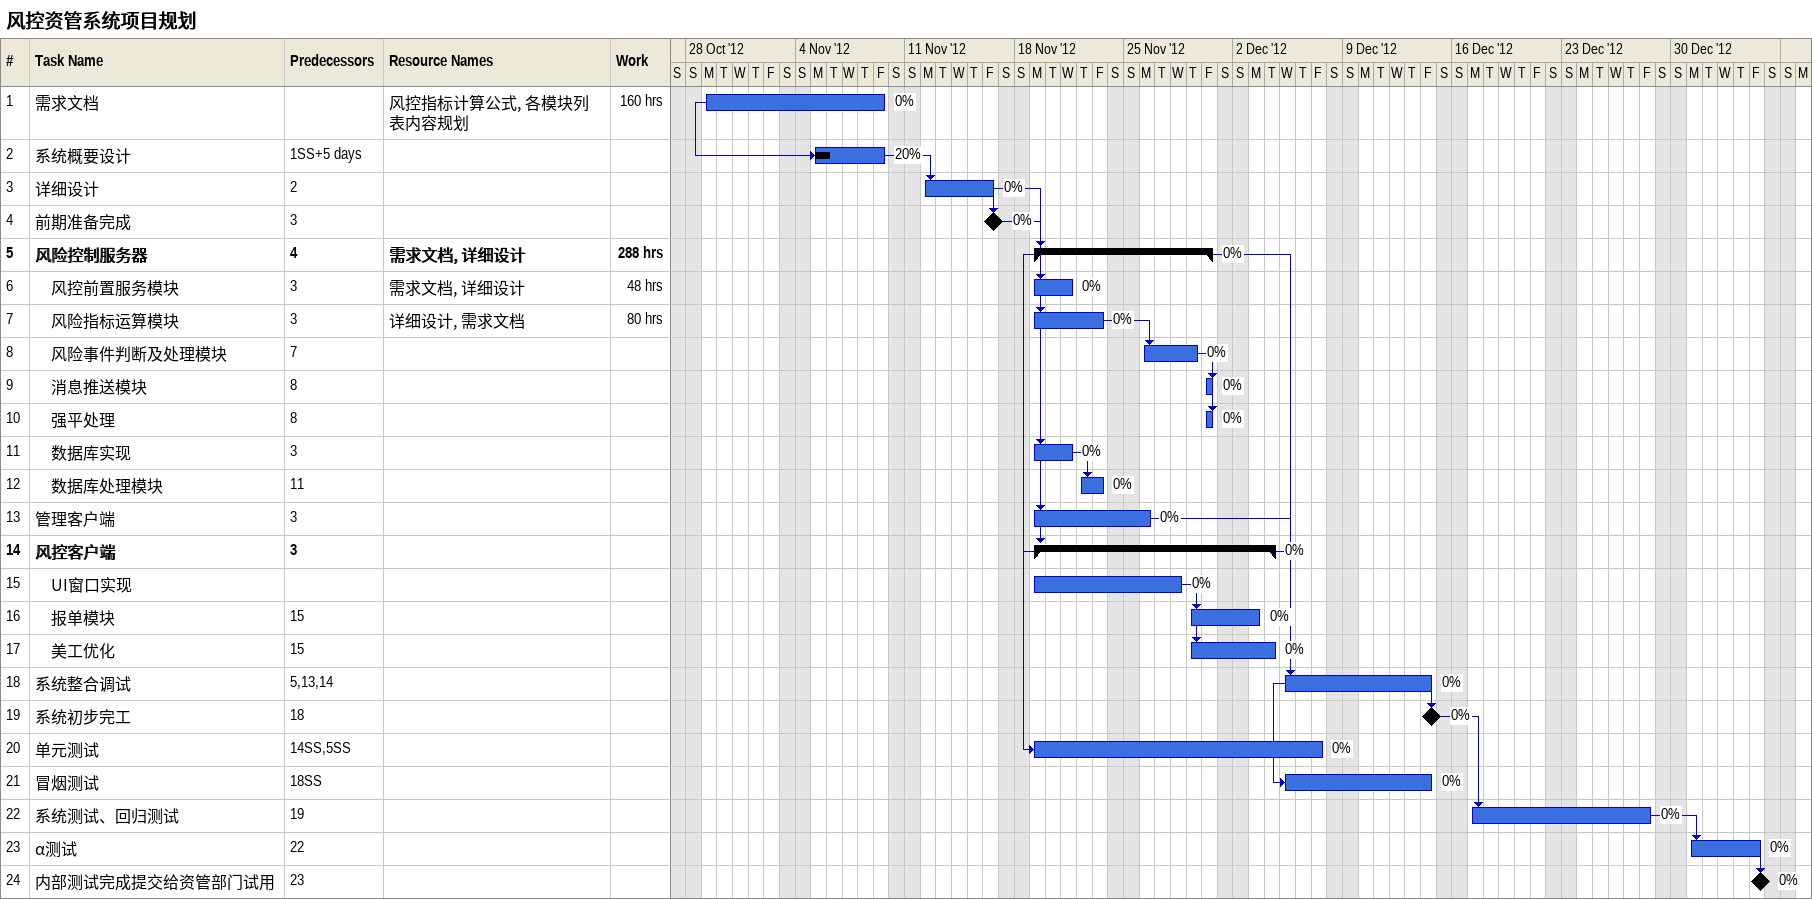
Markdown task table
风控资管系统项目规划

| ID | Level | Task | Start | Finish | Predecessors | Resources | % complete | Work (h) |
|---|---|---|---|---|---|---|---|---|
| 1 | 1 | 需求文档 | 2012-10-29 | 2012-11-09 |  | 风控指标计算公式, 各模块列表内容规划 | 0 | 160 |
| 2 | 1 | 系统概要设计 | 2012-11-05 | 2012-11-09 | 1SS+5d |  | 20 |  |
| 3 | 1 | 详细设计 | 2012-11-12 | 2012-11-16 | 2 |  | 0 |  |
| 4 | 1 | 前期准备完成 (milestone) | 2012-11-16 | 2012-11-16 | 3 |  | 0 |  |
| 5 | 1 | **风险控制服务器** | 2012-11-19 | 2012-11-30 | 4 | 需求文档, 详细设计 | 0 | 288 |
| 6 | 2 | 风控前置服务模块 | 2012-11-19 | 2012-11-21 | 3 | 需求文档, 详细设计 | 0 | 48 |
| 7 | 2 | 风险指标运算模块 | 2012-11-19 | 2012-11-23 | 3 | 详细设计, 需求文档 | 0 | 80 |
| 8 | 2 | 风险事件判断及处理模块 | 2012-11-26 | 2012-11-29 | 7 |  | 0 |  |
| 9 | 2 | 消息推送模块 | 2012-11-30 | 2012-11-30 | 8 |  | 0 |  |
| 10 | 2 | 强平处理 | 2012-11-30 | 2012-11-30 | 8 |  | 0 |  |
| 11 | 2 | 数据库实现 | 2012-11-19 | 2012-11-21 | 3 |  | 0 |  |
| 12 | 2 | 数据库处理模块 | 2012-11-22 | 2012-11-23 | 11 |  | 0 |  |
| 13 | 1 | 管理客户端 | 2012-11-19 | 2012-11-26 | 3 |  | 0 |  |
| 14 | 1 | **风控客户端** | 2012-11-19 | 2012-12-04 | 3 |  | 0 |  |
| 15 | 2 | UI窗口实现 | 2012-11-19 | 2012-11-28 |  |  | 0 |  |
| 16 | 2 | 报单模块 | 2012-11-29 | 2012-12-03 | 15 |  | 0 |  |
| 17 | 2 | 美工优化 | 2012-11-29 | 2012-12-04 | 15 |  | 0 |  |
| 18 | 1 | 系统整合调试 | 2012-12-05 | 2012-12-14 | 5, 13, 14 |  | 0 |  |
| 19 | 1 | 系统初步完工 (milestone) | 2012-12-14 | 2012-12-14 | 18 |  | 0 |  |
| 20 | 1 | 单元测试 | 2012-11-19 | 2012-12-07 | 14SS, 5SS |  | 0 |  |
| 21 | 1 | 冒烟测试 | 2012-12-05 | 2012-12-14 | 18SS |  | 0 |  |
| 22 | 1 | 系统测试、回归测试 | 2012-12-17 | 2012-12-28 | 19 |  | 0 |  |
| 23 | 1 | α测试 | 2012-12-31 | 2013-01-04 | 22 |  | 0 |  |
| 24 | 1 | 内部测试完成提交给资管部门试用 (milestone) | 2013-01-04 | 2013-01-04 | 23 |  | 0 |  |
